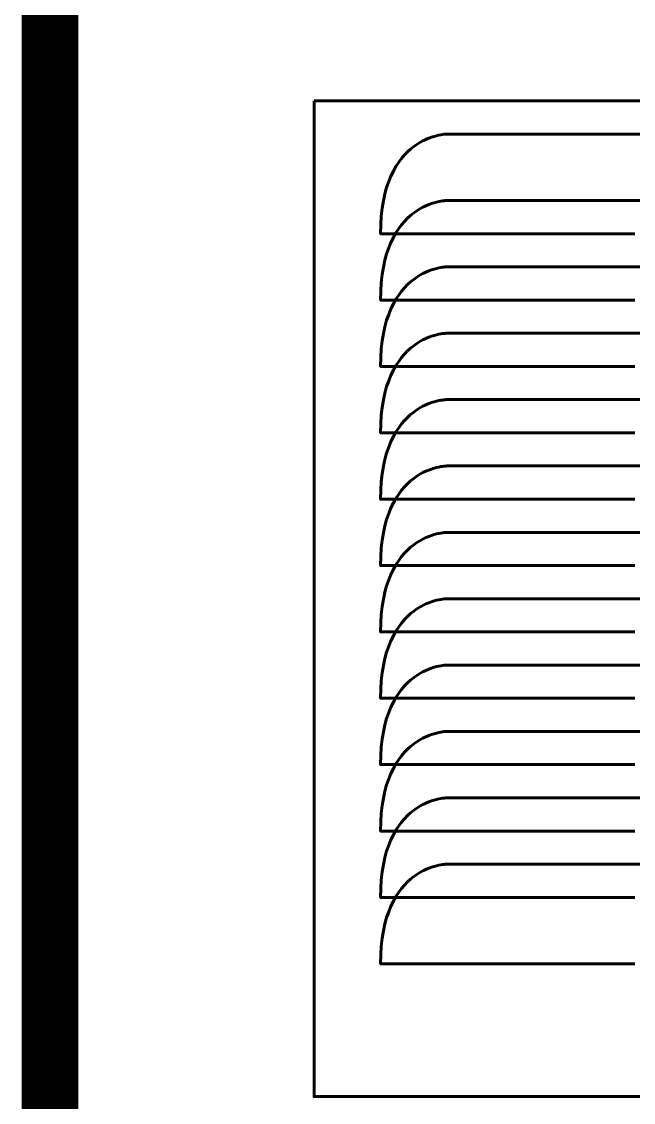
# Model space of a CAD drawing. Header units: millimetres. Extents: x -116965 to 323937, y 291661 to 566926.
# Drawn here: x -49189.9 to -49027.8, y 328385.5 to 328672 of the extents above; entities that cross this region are included whole.
import ezdxf

# ---------------------------------------------------------------- set-up
doc = ezdxf.new("R2010")
doc.units = ezdxf.units.MM
doc.layers.get('0').update_dxf_attribs({"lineweight": 18})
doc.layers.add('C00-00-00', color=7, linetype='Continuous')

msp = doc.modelspace()

# ---------------------------------------------------------------- linework, layer by layer
at = {"color": 1, "lineweight": -3, "ltscale": 5, "const_width": 15}
msp.add_lwpolyline([(-49182.400662, 328371.063101), (-49182.400662, 329044.863317)], dxfattribs=at)
at = {"layer": 'C00-00-00', "lineweight": 60}
msp.add_lwpolyline([(-49112.420507, 328651.003254), (-48848.457357, 328651.003254), (-48848.457357, 328387.040104), (-49112.420507, 328387.040104)], close=True, dxfattribs=at)
for points in [[(-49027.424838, 328615.810836), (-49029.881611, 328615.810836), (-49032.313511, 328615.810836), (-49034.719233, 328615.810836), (-49037.097464, 328615.810836), (-49039.446899, 328615.810836), (-49041.766226, 328615.810836), (-49044.054138, 328615.810836), (-49046.309324, 328615.810836), (-49048.530477, 328615.810836), (-49050.716285, 328615.810836), (-49052.865444, 328615.810836), (-49054.976639, 328615.810836), (-49057.048566, 328615.810836), (-49059.079911, 328615.810836), (-49061.069373, 328615.810836), (-49063.015633, 328615.810836), (-49064.917393, 328615.810836), (-49066.773331, 328615.810836), (-49068.58215, 328615.810836), (-49070.342536, 328615.810836), (-49072.053176, 328615.810836), (-49073.712769, 328615.810836), (-49075.320001, 328615.810836), (-49076.873567, 328615.810836), (-49078.372152, 328615.810836), (-49079.814449, 328615.810836), (-49081.19915, 328615.810836), (-49082.524948, 328615.810836), (-49083.790531, 328615.810836), (-49084.994592, 328615.810836), (-49086.13582, 328615.810836), (-49087.212907, 328615.810836), (-49088.224545, 328615.810836), (-49089.169424, 328615.810836), (-49090.046235, 328615.810836), (-49090.853667, 328615.810836), (-49091.590417, 328615.810836), (-49092.25517, 328615.810836), (-49092.846617, 328615.810836), (-49093.363456, 328615.810836), (-49093.804371, 328615.810836), (-49094.168054, 328615.810836), (-49094.453195, 328615.810836), (-49094.658489, 328615.810836), (-49094.782629, 328615.810836), (-49094.824297, 328615.810836), (-49094.77382, 328618.209084), (-49094.626685, 328620.457491), (-49094.389334, 328622.560894), (-49094.068209, 328624.524122), (-49093.669759, 328626.352009), (-49093.20043, 328628.049392), (-49092.666658, 328629.621105), (-49092.074889, 328631.071976), (-49091.431571, 328632.40684), (-49090.743147, 328633.630537), (-49090.016056, 328634.747893), (-49089.256745, 328635.763745), (-49088.471661, 328636.682926), (-49087.667245, 328637.51027), (-49086.849941, 328638.25061), (-49086.026191, 328638.908776), (-49085.202445, 328639.489608), (-49084.385138, 328639.997937), (-49083.580725, 328640.438598), (-49082.795637, 328640.816419), (-49082.036331, 328641.136239), (-49081.30924, 328641.402889), (-49080.620812, 328641.621206), (-49079.977494, 328641.796019), (-49079.385729, 328641.932165), (-49078.851956, 328642.034474), (-49078.382623, 328642.107782), (-49077.984173, 328642.156925), (-49077.663053, 328642.186733), (-49077.425701, 328642.202038), (-49077.278566, 328642.207677), (-49077.228086, 328642.208481), (-49077.087787, 328642.208481), (-49076.672796, 328642.208481), (-49075.991975, 328642.208481), (-49075.054186, 328642.208481), (-49073.86829, 328642.208481), (-49072.443143, 328642.208481), (-49070.787612, 328642.208481), (-49068.910556, 328642.208481), (-49066.820833, 328642.208481), (-49064.527313, 328642.208481), (-49062.038845, 328642.208481), (-49059.364299, 328642.208481), (-49056.51253, 328642.208481), (-49053.492402, 328642.208481), (-49050.312778, 328642.208481), (-49046.982519, 328642.208481), (-49043.51048, 328642.208481), (-49039.905526, 328642.208481), (-49036.176522, 328642.208481), (-49032.332319, 328642.208481), (-49028.381786, 328642.208481), (-49024.333786, 328642.208481)], [(-49027.424838, 328598.214626), (-49029.881611, 328598.214626), (-49032.313511, 328598.214626), (-49034.719233, 328598.214626), (-49037.097464, 328598.214626), (-49039.446899, 328598.214626), (-49041.766226, 328598.214626), (-49044.054138, 328598.214626), (-49046.309324, 328598.214626), (-49048.530477, 328598.214626), (-49050.716285, 328598.214626), (-49052.865444, 328598.214626), (-49054.976639, 328598.214626), (-49057.048566, 328598.214626), (-49059.079911, 328598.214626), (-49061.069373, 328598.214626), (-49063.015633, 328598.214626), (-49064.917393, 328598.214626), (-49066.773331, 328598.214626), (-49068.58215, 328598.214626), (-49070.342536, 328598.214626), (-49072.053176, 328598.214626), (-49073.712769, 328598.214626), (-49075.320001, 328598.214626), (-49076.873567, 328598.214626), (-49078.372152, 328598.214626), (-49079.814449, 328598.214626), (-49081.19915, 328598.214626), (-49082.524948, 328598.214626), (-49083.790531, 328598.214626), (-49084.994592, 328598.214626), (-49086.13582, 328598.214626), (-49087.212907, 328598.214626), (-49088.224545, 328598.214626), (-49089.169424, 328598.214626), (-49090.046235, 328598.214626), (-49090.853667, 328598.214626), (-49091.590417, 328598.214626), (-49092.25517, 328598.214626), (-49092.846617, 328598.214626), (-49093.363456, 328598.214626), (-49093.804371, 328598.214626), (-49094.168054, 328598.214626), (-49094.453195, 328598.214626), (-49094.658489, 328598.214626), (-49094.782629, 328598.214626), (-49094.824297, 328598.214626), (-49094.77382, 328600.612874), (-49094.626685, 328602.86128), (-49094.389334, 328604.964683), (-49094.068209, 328606.927911), (-49093.669759, 328608.755799), (-49093.20043, 328610.453182), (-49092.666658, 328612.024894), (-49092.074889, 328613.475766), (-49091.431571, 328614.810633), (-49090.743147, 328616.034326), (-49090.016056, 328617.151682), (-49089.256745, 328618.167534), (-49088.471661, 328619.086715), (-49087.667245, 328619.914059), (-49086.849941, 328620.654399), (-49086.026191, 328621.312565), (-49085.202445, 328621.893398), (-49084.385138, 328622.401726), (-49083.580725, 328622.842388), (-49082.795637, 328623.220208), (-49082.036331, 328623.540029), (-49081.30924, 328623.806683), (-49080.620812, 328624.024995), (-49079.977494, 328624.199808), (-49079.385729, 328624.335954), (-49078.851956, 328624.438267), (-49078.382623, 328624.511576), (-49077.984173, 328624.560714), (-49077.663053, 328624.590523), (-49077.425701, 328624.605828), (-49077.278566, 328624.611466), (-49077.228086, 328624.612275), (-49077.087787, 328624.612275), (-49076.672796, 328624.612275), (-49075.991975, 328624.612275), (-49075.054186, 328624.612275), (-49073.86829, 328624.612275), (-49072.443143, 328624.612275), (-49070.787612, 328624.612275), (-49068.910556, 328624.612275), (-49066.820833, 328624.612275), (-49064.527313, 328624.612275), (-49062.038845, 328624.612275), (-49059.364299, 328624.612275), (-49056.51253, 328624.612275), (-49053.492402, 328624.612275), (-49050.312778, 328624.612275), (-49046.982519, 328624.612275), (-49043.51048, 328624.612275), (-49039.905526, 328624.612275), (-49036.176522, 328624.612275), (-49032.332319, 328624.612275), (-49028.381786, 328624.612275), (-49024.333786, 328624.612275)], [(-49027.424838, 328580.618415), (-49029.881611, 328580.618415), (-49032.313511, 328580.618415), (-49034.719233, 328580.618415), (-49037.097464, 328580.618415), (-49039.446899, 328580.618415), (-49041.766226, 328580.618415), (-49044.054138, 328580.618415), (-49046.309324, 328580.618415), (-49048.530477, 328580.618415), (-49050.716285, 328580.618415), (-49052.865444, 328580.618415), (-49054.976639, 328580.618415), (-49057.048566, 328580.618415), (-49059.079911, 328580.618415), (-49061.069373, 328580.618415), (-49063.015633, 328580.618415), (-49064.917393, 328580.618415), (-49066.773331, 328580.618415), (-49068.58215, 328580.618415), (-49070.342536, 328580.618415), (-49072.053176, 328580.618415), (-49073.712769, 328580.618415), (-49075.320001, 328580.618415), (-49076.873567, 328580.618415), (-49078.372152, 328580.618415), (-49079.814449, 328580.618415), (-49081.19915, 328580.618415), (-49082.524948, 328580.618415), (-49083.790531, 328580.618415), (-49084.994592, 328580.618415), (-49086.13582, 328580.618415), (-49087.212907, 328580.618415), (-49088.224545, 328580.618415), (-49089.169424, 328580.618415), (-49090.046235, 328580.618415), (-49090.853667, 328580.618415), (-49091.590417, 328580.618415), (-49092.25517, 328580.618415), (-49092.846617, 328580.618415), (-49093.363456, 328580.618415), (-49093.804371, 328580.618415), (-49094.168054, 328580.618415), (-49094.453195, 328580.618415), (-49094.658489, 328580.618415), (-49094.782629, 328580.618415), (-49094.824297, 328580.618415), (-49094.77382, 328583.016058), (-49094.626685, 328585.263898), (-49094.389334, 328587.366768), (-49094.068209, 328589.329501), (-49093.669759, 328591.156927), (-49093.20043, 328592.853884), (-49092.666658, 328594.425196), (-49092.074889, 328595.875701), (-49091.431571, 328597.210232), (-49090.743147, 328598.433615), (-49090.016056, 328599.550691), (-49089.256745, 328600.566286), (-49088.471661, 328601.485233), (-49087.667245, 328602.312369), (-49086.849941, 328603.05252), (-49086.026191, 328603.710524), (-49085.202445, 328604.291209), (-49084.385138, 328604.799408), (-49083.580725, 328605.239957), (-49082.795637, 328605.617687), (-49082.036331, 328605.937424), (-49081.30924, 328606.20401), (-49080.620812, 328606.42227), (-49079.977494, 328606.597037), (-49079.385729, 328606.733149), (-49078.851956, 328606.835432), (-49078.382623, 328606.908725), (-49077.984173, 328606.957852), (-49077.663053, 328606.98765), (-49077.425701, 328607.002955), (-49077.278566, 328607.008593), (-49077.228086, 328607.009398), (-49077.087787, 328607.009398), (-49076.672796, 328607.009398), (-49075.991975, 328607.009398), (-49075.054186, 328607.009398), (-49073.86829, 328607.009398), (-49072.443143, 328607.009398), (-49070.787612, 328607.009398), (-49068.910556, 328607.009398), (-49066.820833, 328607.009398), (-49064.527313, 328607.009398), (-49062.038845, 328607.009398), (-49059.364299, 328607.009398), (-49056.51253, 328607.009398), (-49053.492402, 328607.009398), (-49050.312778, 328607.009398), (-49046.982519, 328607.009398), (-49043.51048, 328607.009398), (-49039.905526, 328607.009398), (-49036.176522, 328607.009398), (-49032.332319, 328607.009398), (-49028.381786, 328607.009398), (-49024.333786, 328607.009398)], [(-49027.424838, 328563.015538), (-49029.881611, 328563.015538), (-49032.313511, 328563.015538), (-49034.719233, 328563.015538), (-49037.097464, 328563.015538), (-49039.446899, 328563.015538), (-49041.766226, 328563.015538), (-49044.054138, 328563.015538), (-49046.309324, 328563.015538), (-49048.530477, 328563.015538), (-49050.716285, 328563.015538), (-49052.865444, 328563.015538), (-49054.976639, 328563.015538), (-49057.048566, 328563.015538), (-49059.079911, 328563.015538), (-49061.069373, 328563.015538), (-49063.015633, 328563.015538), (-49064.917393, 328563.015538), (-49066.773331, 328563.015538), (-49068.58215, 328563.015538), (-49070.342536, 328563.015538), (-49072.053176, 328563.015538), (-49073.712769, 328563.015538), (-49075.320001, 328563.015538), (-49076.873567, 328563.015538), (-49078.372152, 328563.015538), (-49079.814449, 328563.015538), (-49081.19915, 328563.015538), (-49082.524948, 328563.015538), (-49083.790531, 328563.015538), (-49084.994592, 328563.015538), (-49086.13582, 328563.015538), (-49087.212907, 328563.015538), (-49088.224545, 328563.015538), (-49089.169424, 328563.015538), (-49090.046235, 328563.015538), (-49090.853667, 328563.015538), (-49091.590417, 328563.015538), (-49092.25517, 328563.015538), (-49092.846617, 328563.015538), (-49093.363456, 328563.015538), (-49093.804371, 328563.015538), (-49094.168054, 328563.015538), (-49094.453195, 328563.015538), (-49094.658489, 328563.015538), (-49094.782629, 328563.015538), (-49094.824297, 328563.015538), (-49094.77382, 328565.413786), (-49094.626685, 328567.662197), (-49094.389334, 328569.765596), (-49094.068209, 328571.728824), (-49093.669759, 328573.556715), (-49093.20043, 328575.254098), (-49092.666658, 328576.825807), (-49092.074889, 328578.276678), (-49091.431571, 328579.611546), (-49090.743147, 328580.835239), (-49090.016056, 328581.952595), (-49089.256745, 328582.968447), (-49088.471661, 328583.887628), (-49087.667245, 328584.714972), (-49086.849941, 328585.455312), (-49086.026191, 328586.113482), (-49085.202445, 328586.694314), (-49084.385138, 328587.202642), (-49083.580725, 328587.6433), (-49082.795637, 328588.021125), (-49082.036331, 328588.340945), (-49081.30924, 328588.607595), (-49080.620812, 328588.825912), (-49079.977494, 328589.000725), (-49079.385729, 328589.136871), (-49078.851956, 328589.239179), (-49078.382623, 328589.312488), (-49077.984173, 328589.36163), (-49077.663053, 328589.391435), (-49077.425701, 328589.40674), (-49077.278566, 328589.412382), (-49077.228086, 328589.413187), (-49077.087787, 328589.413187), (-49076.672796, 328589.413187), (-49075.991975, 328589.413187), (-49075.054186, 328589.413187), (-49073.86829, 328589.413187), (-49072.443143, 328589.413187), (-49070.787612, 328589.413187), (-49068.910556, 328589.413187), (-49066.820833, 328589.413187), (-49064.527313, 328589.413187), (-49062.038845, 328589.413187), (-49059.364299, 328589.413187), (-49056.51253, 328589.413187), (-49053.492402, 328589.413187), (-49050.312778, 328589.413187), (-49046.982519, 328589.413187), (-49043.51048, 328589.413187), (-49039.905526, 328589.413187), (-49036.176522, 328589.413187), (-49032.332319, 328589.413187), (-49028.381786, 328589.413187), (-49024.333786, 328589.413187)], [(-49027.424838, 328545.419328), (-49029.881611, 328545.419328), (-49032.313511, 328545.419328), (-49034.719233, 328545.419328), (-49037.097464, 328545.419328), (-49039.446899, 328545.419328), (-49041.766226, 328545.419328), (-49044.054138, 328545.419328), (-49046.309324, 328545.419328), (-49048.530477, 328545.419328), (-49050.716285, 328545.419328), (-49052.865444, 328545.419328), (-49054.976639, 328545.419328), (-49057.048566, 328545.419328), (-49059.079911, 328545.419328), (-49061.069373, 328545.419328), (-49063.015633, 328545.419328), (-49064.917393, 328545.419328), (-49066.773331, 328545.419328), (-49068.58215, 328545.419328), (-49070.342536, 328545.419328), (-49072.053176, 328545.419328), (-49073.712769, 328545.419328), (-49075.320001, 328545.419328), (-49076.873567, 328545.419328), (-49078.372152, 328545.419328), (-49079.814449, 328545.419328), (-49081.19915, 328545.419328), (-49082.524948, 328545.419328), (-49083.790531, 328545.419328), (-49084.994592, 328545.419328), (-49086.13582, 328545.419328), (-49087.212907, 328545.419328), (-49088.224545, 328545.419328), (-49089.169424, 328545.419328), (-49090.046235, 328545.419328), (-49090.853667, 328545.419328), (-49091.590417, 328545.419328), (-49092.25517, 328545.419328), (-49092.846617, 328545.419328), (-49093.363456, 328545.419328), (-49093.804371, 328545.419328), (-49094.168054, 328545.419328), (-49094.453195, 328545.419328), (-49094.658489, 328545.419328), (-49094.782629, 328545.419328), (-49094.824297, 328545.419328), (-49094.77382, 328547.817576), (-49094.626685, 328550.065986), (-49094.389334, 328552.169385), (-49094.068209, 328554.132613), (-49093.669759, 328555.960504), (-49093.20043, 328557.657888), (-49092.666658, 328559.229596), (-49092.074889, 328560.680468), (-49091.431571, 328562.015335), (-49090.743147, 328563.239028), (-49090.016056, 328564.356388), (-49089.256745, 328565.37224), (-49088.471661, 328566.291417), (-49087.667245, 328567.118761), (-49086.849941, 328567.859102), (-49086.026191, 328568.517271), (-49085.202445, 328569.098103), (-49084.385138, 328569.606432), (-49083.580725, 328570.04709), (-49082.795637, 328570.424914), (-49082.036331, 328570.744735), (-49081.30924, 328571.011385), (-49080.620812, 328571.229701), (-49079.977494, 328571.404514), (-49079.385729, 328571.54066), (-49078.851956, 328571.642969), (-49078.382623, 328571.716278), (-49077.984173, 328571.76542), (-49077.663053, 328571.795225), (-49077.425701, 328571.810533), (-49077.278566, 328571.816172), (-49077.228086, 328571.816977), (-49077.087787, 328571.816977), (-49076.672796, 328571.816977), (-49075.991975, 328571.816977), (-49075.054186, 328571.816977), (-49073.86829, 328571.816977), (-49072.443143, 328571.816977), (-49070.787612, 328571.816977), (-49068.910556, 328571.816977), (-49066.820833, 328571.816977), (-49064.527313, 328571.816977), (-49062.038845, 328571.816977), (-49059.364299, 328571.816977), (-49056.51253, 328571.816977), (-49053.492402, 328571.816977), (-49050.312778, 328571.816977), (-49046.982519, 328571.816977), (-49043.51048, 328571.816977), (-49039.905526, 328571.816977), (-49036.176522, 328571.816977), (-49032.332319, 328571.816977), (-49028.381786, 328571.816977), (-49024.333786, 328571.816977)], [(-49027.424838, 328527.823117), (-49029.881611, 328527.823117), (-49032.313511, 328527.823117), (-49034.719233, 328527.823117), (-49037.097464, 328527.823117), (-49039.446899, 328527.823117), (-49041.766226, 328527.823117), (-49044.054138, 328527.823117), (-49046.309324, 328527.823117), (-49048.530477, 328527.823117), (-49050.716285, 328527.823117), (-49052.865444, 328527.823117), (-49054.976639, 328527.823117), (-49057.048566, 328527.823117), (-49059.079911, 328527.823117), (-49061.069373, 328527.823117), (-49063.015633, 328527.823117), (-49064.917393, 328527.823117), (-49066.773331, 328527.823117), (-49068.58215, 328527.823117), (-49070.342536, 328527.823117), (-49072.053176, 328527.823117), (-49073.712769, 328527.823117), (-49075.320001, 328527.823117), (-49076.873567, 328527.823117), (-49078.372152, 328527.823117), (-49079.814449, 328527.823117), (-49081.19915, 328527.823117), (-49082.524948, 328527.823117), (-49083.790531, 328527.823117), (-49084.994592, 328527.823117), (-49086.13582, 328527.823117), (-49087.212907, 328527.823117), (-49088.224545, 328527.823117), (-49089.169424, 328527.823117), (-49090.046235, 328527.823117), (-49090.853667, 328527.823117), (-49091.590417, 328527.823117), (-49092.25517, 328527.823117), (-49092.846617, 328527.823117), (-49093.363456, 328527.823117), (-49093.804371, 328527.823117), (-49094.168054, 328527.823117), (-49094.453195, 328527.823117), (-49094.658489, 328527.823117), (-49094.782629, 328527.823117), (-49094.824297, 328527.823117), (-49094.77382, 328530.221365), (-49094.626685, 328532.469776), (-49094.389334, 328534.573174), (-49094.068209, 328536.536403), (-49093.669759, 328538.364294), (-49093.20043, 328540.061677), (-49092.666658, 328541.633386), (-49092.074889, 328543.084257), (-49091.431571, 328544.419125), (-49090.743147, 328545.642822), (-49090.016056, 328546.760177), (-49089.256745, 328547.776029), (-49088.471661, 328548.695211), (-49087.667245, 328549.522551), (-49086.849941, 328550.262891), (-49086.026191, 328550.92106), (-49085.202445, 328551.501893), (-49084.385138, 328552.010221), (-49083.580725, 328552.450879), (-49082.795637, 328552.828703), (-49082.036331, 328553.148524), (-49081.30924, 328553.415174), (-49080.620812, 328553.633491), (-49079.977494, 328553.808303), (-49079.385729, 328553.944449), (-49078.851956, 328554.046758), (-49078.382623, 328554.120067), (-49077.984173, 328554.169209), (-49077.663053, 328554.199014), (-49077.425701, 328554.214323), (-49077.278566, 328554.219961), (-49077.228086, 328554.220766), (-49077.087787, 328554.220766), (-49076.672796, 328554.220766), (-49075.991975, 328554.220766), (-49075.054186, 328554.220766), (-49073.86829, 328554.220766), (-49072.443143, 328554.220766), (-49070.787612, 328554.220766), (-49068.910556, 328554.220766), (-49066.820833, 328554.220766), (-49064.527313, 328554.220766), (-49062.038845, 328554.220766), (-49059.364299, 328554.220766), (-49056.51253, 328554.220766), (-49053.492402, 328554.220766), (-49050.312778, 328554.220766), (-49046.982519, 328554.220766), (-49043.51048, 328554.220766), (-49039.905526, 328554.220766), (-49036.176522, 328554.220766), (-49032.332319, 328554.220766), (-49028.381786, 328554.220766), (-49024.333786, 328554.220766)], [(-49027.424838, 328510.226906), (-49029.881611, 328510.226906), (-49032.313511, 328510.226906), (-49034.719233, 328510.226906), (-49037.097464, 328510.226906), (-49039.446899, 328510.226906), (-49041.766226, 328510.226906), (-49044.054138, 328510.226906), (-49046.309324, 328510.226906), (-49048.530477, 328510.226906), (-49050.716285, 328510.226906), (-49052.865444, 328510.226906), (-49054.976639, 328510.226906), (-49057.048566, 328510.226906), (-49059.079911, 328510.226906), (-49061.069373, 328510.226906), (-49063.015633, 328510.226906), (-49064.917393, 328510.226906), (-49066.773331, 328510.226906), (-49068.58215, 328510.226906), (-49070.342536, 328510.226906), (-49072.053176, 328510.226906), (-49073.712769, 328510.226906), (-49075.320001, 328510.226906), (-49076.873567, 328510.226906), (-49078.372152, 328510.226906), (-49079.814449, 328510.226906), (-49081.19915, 328510.226906), (-49082.524948, 328510.226906), (-49083.790531, 328510.226906), (-49084.994592, 328510.226906), (-49086.13582, 328510.226906), (-49087.212907, 328510.226906), (-49088.224545, 328510.226906), (-49089.169424, 328510.226906), (-49090.046235, 328510.226906), (-49090.853667, 328510.226906), (-49091.590417, 328510.226906), (-49092.25517, 328510.226906), (-49092.846617, 328510.226906), (-49093.363456, 328510.226906), (-49093.804371, 328510.226906), (-49094.168054, 328510.226906), (-49094.453195, 328510.226906), (-49094.658489, 328510.226906), (-49094.782629, 328510.226906), (-49094.824297, 328510.226906), (-49094.77382, 328512.625158), (-49094.626685, 328514.873565), (-49094.389334, 328516.976968), (-49094.068209, 328518.940196), (-49093.669759, 328520.768083), (-49093.20043, 328522.465466), (-49092.666658, 328524.037175), (-49092.074889, 328525.48805), (-49091.431571, 328526.822914), (-49090.743147, 328528.046611), (-49090.016056, 328529.163967), (-49089.256745, 328530.179819), (-49088.471661, 328531.099), (-49087.667245, 328531.926344), (-49086.849941, 328532.66668), (-49086.026191, 328533.32485), (-49085.202445, 328533.905682), (-49084.385138, 328534.414011), (-49083.580725, 328534.854668), (-49082.795637, 328535.232493), (-49082.036331, 328535.552313), (-49081.30924, 328535.818963), (-49080.620812, 328536.03728), (-49079.977494, 328536.212093), (-49079.385729, 328536.348239), (-49078.851956, 328536.450548), (-49078.382623, 328536.523856), (-49077.984173, 328536.572999), (-49077.663053, 328536.602804), (-49077.425701, 328536.618112), (-49077.278566, 328536.623751), (-49077.228086, 328536.624555), (-49077.087787, 328536.624555), (-49076.672796, 328536.624555), (-49075.991975, 328536.624555), (-49075.054186, 328536.624555), (-49073.86829, 328536.624555), (-49072.443143, 328536.624555), (-49070.787612, 328536.624555), (-49068.910556, 328536.624555), (-49066.820833, 328536.624555), (-49064.527313, 328536.624555), (-49062.038845, 328536.624555), (-49059.364299, 328536.624555), (-49056.51253, 328536.624555), (-49053.492402, 328536.624555), (-49050.312778, 328536.624555), (-49046.982519, 328536.624555), (-49043.51048, 328536.624555), (-49039.905526, 328536.624555), (-49036.176522, 328536.624555), (-49032.332319, 328536.624555), (-49028.381786, 328536.624555), (-49024.333786, 328536.624555)], [(-49027.424838, 328492.6307), (-49029.881611, 328492.6307), (-49032.313511, 328492.6307), (-49034.719233, 328492.6307), (-49037.097464, 328492.6307), (-49039.446899, 328492.6307), (-49041.766226, 328492.6307), (-49044.054138, 328492.6307), (-49046.309324, 328492.6307), (-49048.530477, 328492.6307), (-49050.716285, 328492.6307), (-49052.865444, 328492.6307), (-49054.976639, 328492.6307), (-49057.048566, 328492.6307), (-49059.079911, 328492.6307), (-49061.069373, 328492.6307), (-49063.015633, 328492.6307), (-49064.917393, 328492.6307), (-49066.773331, 328492.6307), (-49068.58215, 328492.6307), (-49070.342536, 328492.6307), (-49072.053176, 328492.6307), (-49073.712769, 328492.6307), (-49075.320001, 328492.6307), (-49076.873567, 328492.6307), (-49078.372152, 328492.6307), (-49079.814449, 328492.6307), (-49081.19915, 328492.6307), (-49082.524948, 328492.6307), (-49083.790531, 328492.6307), (-49084.994592, 328492.6307), (-49086.13582, 328492.6307), (-49087.212907, 328492.6307), (-49088.224545, 328492.6307), (-49089.169424, 328492.6307), (-49090.046235, 328492.6307), (-49090.853667, 328492.6307), (-49091.590417, 328492.6307), (-49092.25517, 328492.6307), (-49092.846617, 328492.6307), (-49093.363456, 328492.6307), (-49093.804371, 328492.6307), (-49094.168054, 328492.6307), (-49094.453195, 328492.6307), (-49094.658489, 328492.6307), (-49094.782629, 328492.6307), (-49094.824297, 328492.6307), (-49094.77382, 328495.028339), (-49094.626685, 328497.276183), (-49094.389334, 328499.379053), (-49094.068209, 328501.341782), (-49093.669759, 328503.169212), (-49093.20043, 328504.866164), (-49092.666658, 328506.43748), (-49092.074889, 328507.887985), (-49091.431571, 328509.222513), (-49090.743147, 328510.4459), (-49090.016056, 328511.562976), (-49089.256745, 328512.578571), (-49088.471661, 328513.497518), (-49087.667245, 328514.324654), (-49086.849941, 328515.064805), (-49086.026191, 328515.722808), (-49085.202445, 328516.303493), (-49084.385138, 328516.811693), (-49083.580725, 328517.252241), (-49082.795637, 328517.629967), (-49082.036331, 328517.949709), (-49081.30924, 328518.216291), (-49080.620812, 328518.434551), (-49079.977494, 328518.609322), (-49079.385729, 328518.745434), (-49078.851956, 328518.847716), (-49078.382623, 328518.921006), (-49077.984173, 328518.970137), (-49077.663053, 328518.999934), (-49077.425701, 328519.015236), (-49077.278566, 328519.020874), (-49077.228086, 328519.021679), (-49077.087787, 328519.021679), (-49076.672796, 328519.021679), (-49075.991975, 328519.021679), (-49075.054186, 328519.021679), (-49073.86829, 328519.021679), (-49072.443143, 328519.021679), (-49070.787612, 328519.021679), (-49068.910556, 328519.021679), (-49066.820833, 328519.021679), (-49064.527313, 328519.021679), (-49062.038845, 328519.021679), (-49059.364299, 328519.021679), (-49056.51253, 328519.021679), (-49053.492402, 328519.021679), (-49050.312778, 328519.021679), (-49046.982519, 328519.021679), (-49043.51048, 328519.021679), (-49039.905526, 328519.021679), (-49036.176522, 328519.021679), (-49032.332319, 328519.021679), (-49028.381786, 328519.021679), (-49024.333786, 328519.021679)], [(-49027.424838, 328475.027823), (-49029.881611, 328475.027823), (-49032.313511, 328475.027823), (-49034.719233, 328475.027823), (-49037.097464, 328475.027823), (-49039.446899, 328475.027823), (-49041.766226, 328475.027823), (-49044.054138, 328475.027823), (-49046.309324, 328475.027823), (-49048.530477, 328475.027823), (-49050.716285, 328475.027823), (-49052.865444, 328475.027823), (-49054.976639, 328475.027823), (-49057.048566, 328475.027823), (-49059.079911, 328475.027823), (-49061.069373, 328475.027823), (-49063.015633, 328475.027823), (-49064.917393, 328475.027823), (-49066.773331, 328475.027823), (-49068.58215, 328475.027823), (-49070.342536, 328475.027823), (-49072.053176, 328475.027823), (-49073.712769, 328475.027823), (-49075.320001, 328475.027823), (-49076.873567, 328475.027823), (-49078.372152, 328475.027823), (-49079.814449, 328475.027823), (-49081.19915, 328475.027823), (-49082.524948, 328475.027823), (-49083.790531, 328475.027823), (-49084.994592, 328475.027823), (-49086.13582, 328475.027823), (-49087.212907, 328475.027823), (-49088.224545, 328475.027823), (-49089.169424, 328475.027823), (-49090.046235, 328475.027823), (-49090.853667, 328475.027823), (-49091.590417, 328475.027823), (-49092.25517, 328475.027823), (-49092.846617, 328475.027823), (-49093.363456, 328475.027823), (-49093.804371, 328475.027823), (-49094.168054, 328475.027823), (-49094.453195, 328475.027823), (-49094.658489, 328475.027823), (-49094.782629, 328475.027823), (-49094.824297, 328475.027823), (-49094.77382, 328477.426071), (-49094.626685, 328479.674478), (-49094.389334, 328481.77788), (-49094.068209, 328483.741109), (-49093.669759, 328485.568996), (-49093.20043, 328487.266379), (-49092.666658, 328488.838091), (-49092.074889, 328490.288963), (-49091.431571, 328491.62383), (-49090.743147, 328492.847524), (-49090.016056, 328493.964879), (-49089.256745, 328494.980731), (-49088.471661, 328495.899913), (-49087.667245, 328496.727257), (-49086.849941, 328497.467597), (-49086.026191, 328498.125762), (-49085.202445, 328498.706595), (-49084.385138, 328499.214923), (-49083.580725, 328499.655585), (-49082.795637, 328500.033405), (-49082.036331, 328500.353226), (-49081.30924, 328500.61988), (-49080.620812, 328500.838193), (-49079.977494, 328501.013005), (-49079.385729, 328501.149151), (-49078.851956, 328501.251464), (-49078.382623, 328501.324773), (-49077.984173, 328501.373911), (-49077.663053, 328501.40372), (-49077.425701, 328501.419025), (-49077.278566, 328501.424663), (-49077.228086, 328501.425472), (-49077.087787, 328501.425472), (-49076.672796, 328501.425472), (-49075.991975, 328501.425472), (-49075.054186, 328501.425472), (-49073.86829, 328501.425472), (-49072.443143, 328501.425472), (-49070.787612, 328501.425472), (-49068.910556, 328501.425472), (-49066.820833, 328501.425472), (-49064.527313, 328501.425472), (-49062.038845, 328501.425472), (-49059.364299, 328501.425472), (-49056.51253, 328501.425472), (-49053.492402, 328501.425472), (-49050.312778, 328501.425472), (-49046.982519, 328501.425472), (-49043.51048, 328501.425472), (-49039.905526, 328501.425472), (-49036.176522, 328501.425472), (-49032.332319, 328501.425472), (-49028.381786, 328501.425472), (-49024.333786, 328501.425472)], [(-49027.424838, 328457.431612), (-49029.881611, 328457.431612), (-49032.313511, 328457.431612), (-49034.719233, 328457.431612), (-49037.097464, 328457.431612), (-49039.446899, 328457.431612), (-49041.766226, 328457.431612), (-49044.054138, 328457.431612), (-49046.309324, 328457.431612), (-49048.530477, 328457.431612), (-49050.716285, 328457.431612), (-49052.865444, 328457.431612), (-49054.976639, 328457.431612), (-49057.048566, 328457.431612), (-49059.079911, 328457.431612), (-49061.069373, 328457.431612), (-49063.015633, 328457.431612), (-49064.917393, 328457.431612), (-49066.773331, 328457.431612), (-49068.58215, 328457.431612), (-49070.342536, 328457.431612), (-49072.053176, 328457.431612), (-49073.712769, 328457.431612), (-49075.320001, 328457.431612), (-49076.873567, 328457.431612), (-49078.372152, 328457.431612), (-49079.814449, 328457.431612), (-49081.19915, 328457.431612), (-49082.524948, 328457.431612), (-49083.790531, 328457.431612), (-49084.994592, 328457.431612), (-49086.13582, 328457.431612), (-49087.212907, 328457.431612), (-49088.224545, 328457.431612), (-49089.169424, 328457.431612), (-49090.046235, 328457.431612), (-49090.853667, 328457.431612), (-49091.590417, 328457.431612), (-49092.25517, 328457.431612), (-49092.846617, 328457.431612), (-49093.363456, 328457.431612), (-49093.804371, 328457.431612), (-49094.168054, 328457.431612), (-49094.453195, 328457.431612), (-49094.658489, 328457.431612), (-49094.782629, 328457.431612), (-49094.824297, 328457.431612), (-49094.77382, 328459.82986), (-49094.626685, 328462.078267), (-49094.389334, 328464.18167), (-49094.068209, 328466.144898), (-49093.669759, 328467.972785), (-49093.20043, 328469.670168), (-49092.666658, 328471.241881), (-49092.074889, 328472.692752), (-49091.431571, 328474.02762), (-49090.743147, 328475.251313), (-49090.016056, 328476.368669), (-49089.256745, 328477.384521), (-49088.471661, 328478.303702), (-49087.667245, 328479.131046), (-49086.849941, 328479.871386), (-49086.026191, 328480.529556), (-49085.202445, 328481.110388), (-49084.385138, 328481.618716), (-49083.580725, 328482.059374), (-49082.795637, 328482.437195), (-49082.036331, 328482.757015), (-49081.30924, 328483.023669), (-49080.620812, 328483.241982), (-49079.977494, 328483.416799), (-49079.385729, 328483.552941), (-49078.851956, 328483.655253), (-49078.382623, 328483.728562), (-49077.984173, 328483.777701), (-49077.663053, 328483.807509), (-49077.425701, 328483.822814), (-49077.278566, 328483.828453), (-49077.228086, 328483.829261), (-49077.087787, 328483.829261), (-49076.672796, 328483.829261), (-49075.991975, 328483.829261), (-49075.054186, 328483.829261), (-49073.86829, 328483.829261), (-49072.443143, 328483.829261), (-49070.787612, 328483.829261), (-49068.910556, 328483.829261), (-49066.820833, 328483.829261), (-49064.527313, 328483.829261), (-49062.038845, 328483.829261), (-49059.364299, 328483.829261), (-49056.51253, 328483.829261), (-49053.492402, 328483.829261), (-49050.312778, 328483.829261), (-49046.982519, 328483.829261), (-49043.51048, 328483.829261), (-49039.905526, 328483.829261), (-49036.176522, 328483.829261), (-49032.332319, 328483.829261), (-49028.381786, 328483.829261), (-49024.333786, 328483.829261)], [(-49027.424838, 328439.835402), (-49029.881611, 328439.835402), (-49032.313511, 328439.835402), (-49034.719233, 328439.835402), (-49037.097464, 328439.835402), (-49039.446899, 328439.835402), (-49041.766226, 328439.835402), (-49044.054138, 328439.835402), (-49046.309324, 328439.835402), (-49048.530477, 328439.835402), (-49050.716285, 328439.835402), (-49052.865444, 328439.835402), (-49054.976639, 328439.835402), (-49057.048566, 328439.835402), (-49059.079911, 328439.835402), (-49061.069373, 328439.835402), (-49063.015633, 328439.835402), (-49064.917393, 328439.835402), (-49066.773331, 328439.835402), (-49068.58215, 328439.835402), (-49070.342536, 328439.835402), (-49072.053176, 328439.835402), (-49073.712769, 328439.835402), (-49075.320001, 328439.835402), (-49076.873567, 328439.835402), (-49078.372152, 328439.835402), (-49079.814449, 328439.835402), (-49081.19915, 328439.835402), (-49082.524948, 328439.835402), (-49083.790531, 328439.835402), (-49084.994592, 328439.835402), (-49086.13582, 328439.835402), (-49087.212907, 328439.835402), (-49088.224545, 328439.835402), (-49089.169424, 328439.835402), (-49090.046235, 328439.835402), (-49090.853667, 328439.835402), (-49091.590417, 328439.835402), (-49092.25517, 328439.835402), (-49092.846617, 328439.835402), (-49093.363456, 328439.835402), (-49093.804371, 328439.835402), (-49094.168054, 328439.835402), (-49094.453195, 328439.835402), (-49094.658489, 328439.835402), (-49094.782629, 328439.835402), (-49094.824297, 328439.835402), (-49094.77382, 328442.23365), (-49094.626685, 328444.482056), (-49094.389334, 328446.585459), (-49094.068209, 328448.548687), (-49093.669759, 328450.376578), (-49093.20043, 328452.073962), (-49092.666658, 328453.64567), (-49092.074889, 328455.096542), (-49091.431571, 328456.431409), (-49090.743147, 328457.655102), (-49090.016056, 328458.772458), (-49089.256745, 328459.78831), (-49088.471661, 328460.707491), (-49087.667245, 328461.534835), (-49086.849941, 328462.275175), (-49086.026191, 328462.933345), (-49085.202445, 328463.514177), (-49084.385138, 328464.022506), (-49083.580725, 328464.463164), (-49082.795637, 328464.840988), (-49082.036331, 328465.160805), (-49081.30924, 328465.427459), (-49080.620812, 328465.645771), (-49079.977494, 328465.820588), (-49079.385729, 328465.95673), (-49078.851956, 328466.059043), (-49078.382623, 328466.132352), (-49077.984173, 328466.181494), (-49077.663053, 328466.211299), (-49077.425701, 328466.226604), (-49077.278566, 328466.232246), (-49077.228086, 328466.233051), (-49077.087787, 328466.233051), (-49076.672796, 328466.233051), (-49075.991975, 328466.233051), (-49075.054186, 328466.233051), (-49073.86829, 328466.233051), (-49072.443143, 328466.233051), (-49070.787612, 328466.233051), (-49068.910556, 328466.233051), (-49066.820833, 328466.233051), (-49064.527313, 328466.233051), (-49062.038845, 328466.233051), (-49059.364299, 328466.233051), (-49056.51253, 328466.233051), (-49053.492402, 328466.233051), (-49050.312778, 328466.233051), (-49046.982519, 328466.233051), (-49043.51048, 328466.233051), (-49039.905526, 328466.233051), (-49036.176522, 328466.233051), (-49032.332319, 328466.233051), (-49028.381786, 328466.233051), (-49024.333786, 328466.233051)], [(-49027.424838, 328422.239191), (-49029.881611, 328422.239191), (-49032.313511, 328422.239191), (-49034.719233, 328422.239191), (-49037.097464, 328422.239191), (-49039.446899, 328422.239191), (-49041.766226, 328422.239191), (-49044.054138, 328422.239191), (-49046.309324, 328422.239191), (-49048.530477, 328422.239191), (-49050.716285, 328422.239191), (-49052.865444, 328422.239191), (-49054.976639, 328422.239191), (-49057.048566, 328422.239191), (-49059.079911, 328422.239191), (-49061.069373, 328422.239191), (-49063.015633, 328422.239191), (-49064.917393, 328422.239191), (-49066.773331, 328422.239191), (-49068.58215, 328422.239191), (-49070.342536, 328422.239191), (-49072.053176, 328422.239191), (-49073.712769, 328422.239191), (-49075.320001, 328422.239191), (-49076.873567, 328422.239191), (-49078.372152, 328422.239191), (-49079.814449, 328422.239191), (-49081.19915, 328422.239191), (-49082.524948, 328422.239191), (-49083.790531, 328422.239191), (-49084.994592, 328422.239191), (-49086.13582, 328422.239191), (-49087.212907, 328422.239191), (-49088.224545, 328422.239191), (-49089.169424, 328422.239191), (-49090.046235, 328422.239191), (-49090.853667, 328422.239191), (-49091.590417, 328422.239191), (-49092.25517, 328422.239191), (-49092.846617, 328422.239191), (-49093.363456, 328422.239191), (-49093.804371, 328422.239191), (-49094.168054, 328422.239191), (-49094.453195, 328422.239191), (-49094.658489, 328422.239191), (-49094.782629, 328422.239191), (-49094.824297, 328422.239191), (-49094.77382, 328424.637439), (-49094.626685, 328426.885849), (-49094.389334, 328428.989248), (-49094.068209, 328430.952477), (-49093.669759, 328432.780368), (-49093.20043, 328434.477751), (-49092.666658, 328436.04946), (-49092.074889, 328437.500331), (-49091.431571, 328438.835199), (-49090.743147, 328440.058892), (-49090.016056, 328441.176248), (-49089.256745, 328442.192099), (-49088.471661, 328443.111281), (-49087.667245, 328443.938625), (-49086.849941, 328444.678965), (-49086.026191, 328445.337134), (-49085.202445, 328445.917967), (-49084.385138, 328446.426295), (-49083.580725, 328446.866953), (-49082.795637, 328447.244777), (-49082.036331, 328447.564598), (-49081.30924, 328447.831248), (-49080.620812, 328448.049565), (-49079.977494, 328448.224377), (-49079.385729, 328448.360523), (-49078.851956, 328448.462832), (-49078.382623, 328448.536141), (-49077.984173, 328448.585283), (-49077.663053, 328448.615088), (-49077.425701, 328448.630393), (-49077.278566, 328448.636035), (-49077.228086, 328448.63684), (-49077.087787, 328448.63684), (-49076.672796, 328448.63684), (-49075.991975, 328448.63684), (-49075.054186, 328448.63684), (-49073.86829, 328448.63684), (-49072.443143, 328448.63684), (-49070.787612, 328448.63684), (-49068.910556, 328448.63684), (-49066.820833, 328448.63684), (-49064.527313, 328448.63684), (-49062.038845, 328448.63684), (-49059.364299, 328448.63684), (-49056.51253, 328448.63684), (-49053.492402, 328448.63684), (-49050.312778, 328448.63684), (-49046.982519, 328448.63684), (-49043.51048, 328448.63684), (-49039.905526, 328448.63684), (-49036.176522, 328448.63684), (-49032.332319, 328448.63684), (-49028.381786, 328448.63684), (-49024.333786, 328448.63684)]]:
    msp.add_lwpolyline(points, dxfattribs=at)

doc.saveas('drawing.dxf')
